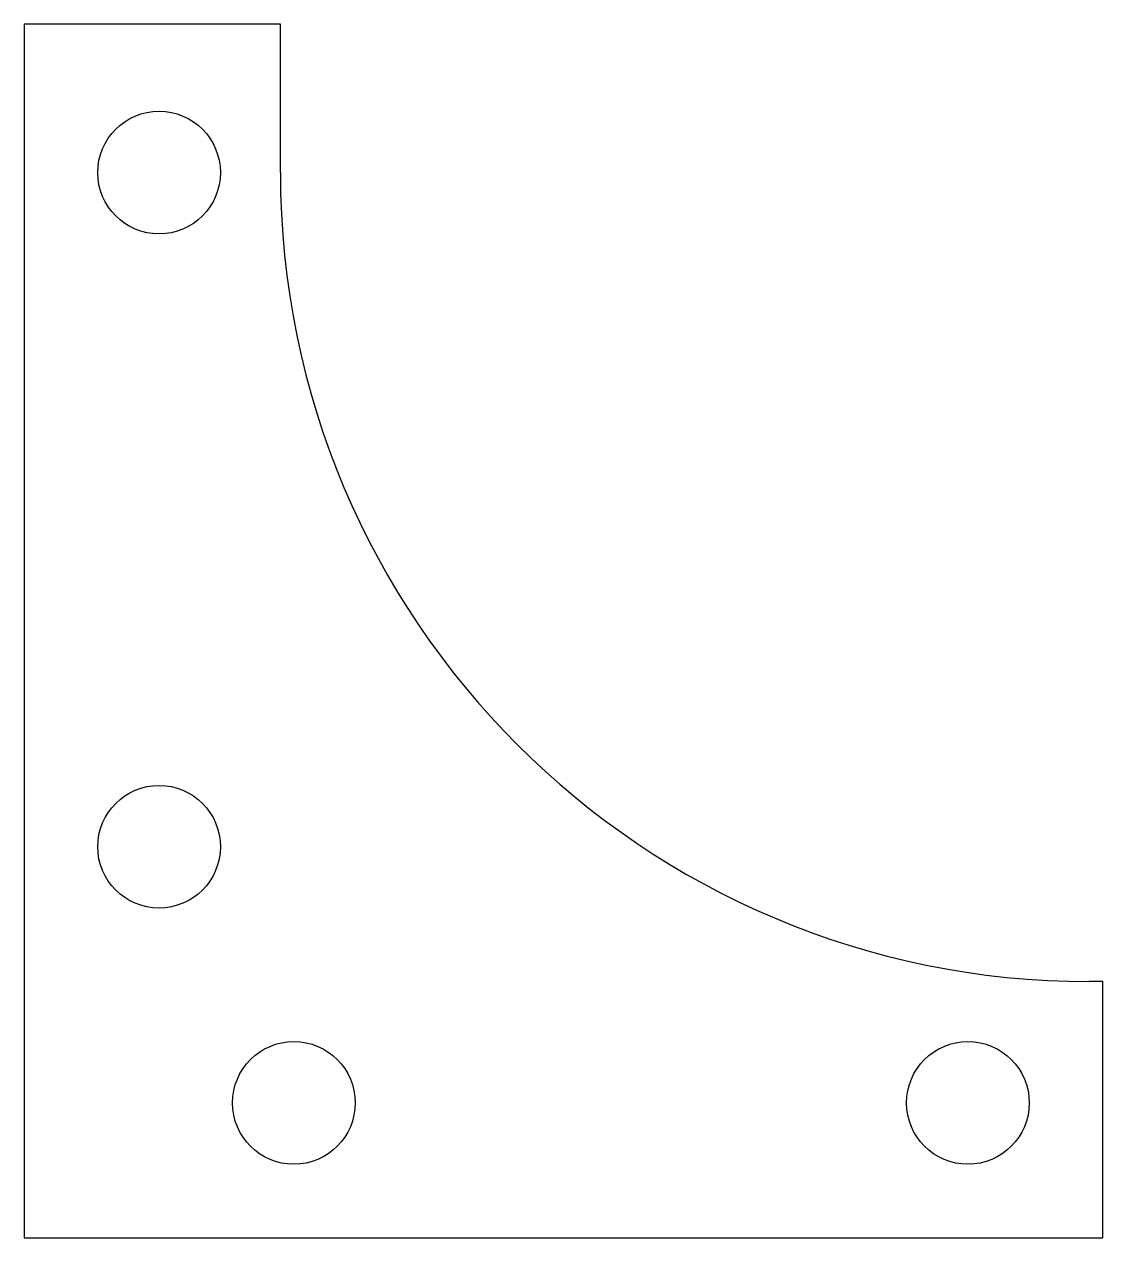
# Model space of a CAD drawing. Header units: millimetres. Extents: x 0 to 40, y 0 to 45.
import ezdxf

# ---------------------------------------------------------------- set-up
doc = ezdxf.new("R2010")
doc.units = ezdxf.units.MM

msp = doc.modelspace()

# ---------------------------------------------------------------- linework, layer by layer
at = {"color": 7, "linetype": 'Continuous', "lineweight": 25}
for p, q in [((9.5, 45), (0, 45)), ((0, 45), (0, 0)), ((9.5, 39.5), (9.5, 45)), ((40, 9.5), (39.5, 9.5)), ((40, 0), (40, 9.5)), ((0, 0), (40, 0))]:
    msp.add_line(p, q, dxfattribs=at)
for centre in [(5, 39.5), (5, 14.5), (10, 5), (35, 5)]:
    msp.add_circle(centre, 2.275, dxfattribs=at)
msp.add_arc((39.5, 39.5), 30, 180, 270, dxfattribs=at)

doc.saveas('drawing.dxf')
